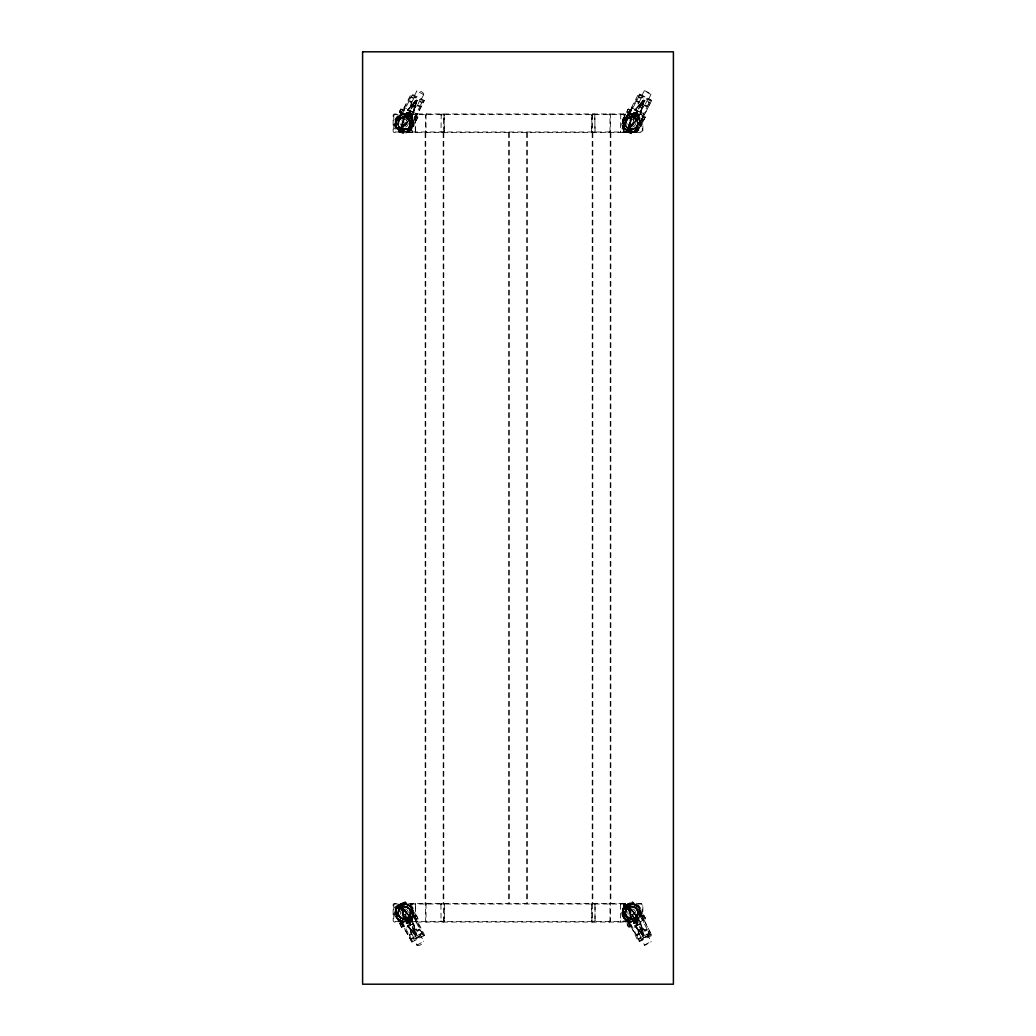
<?xml version="1.0" encoding="UTF-8"?>
<svg xmlns="http://www.w3.org/2000/svg" width="1036" height="1036" viewBox="0 0 1036 1036"><rect width="100%" height="100%" fill="white"/><g stroke="black" fill="none" stroke-linecap="round" stroke-linejoin="round"><path stroke-width="0.75" stroke-dasharray="5 3.75" d="M412.626 123.452C412.937 120.034 412.445 128.529 410.347 128.995C408.572 130.847 405.931 131.831 403.392 131.533C398.096 131.119 394.444 124.967 396.646 120.124M639.976 123.452C633.138 97.293 608.987 136.092 635.599 130.743C638.707 129.228 640.416 125.667 640.131 122.274C640.196 125.149 638.085 130.73 633.786 131.313C627.531 133.268 621.16 126.133 623.996 120.124M413.053 913.998C412.535 919.23 406.604 922.921 401.644 921.159A2.668 0.751 17.6 0 1 400.777 920.836C391.466 917.404 395.7 901.877 405.607 903.988M640.701 913.726C640.222 893.343 610.23 909.828 628.127 920.836A2.668 0.751 17.6 0 0 628.994 921.159C639.808 925.135 645.415 907.135 634.252 904.247C624.54 900.841 618.129 915.837 627.363 920.706M412.095 115.242L412.108 131.585M412.134 921.263L412.108 904.415M412.38 922.04L412.211 904.791M415.514 920.758L415.501 904.415M441.038 115.514L441.206 114.582M444.34 131.326L444.055 113.96M444.34 904.674L444.302 921.263M591.66 131.326L591.944 113.96M591.944 922.04L591.66 904.674M595.078 920.758L595.065 904.415M623.892 131.585L623.905 115.242M623.905 131.326L623.789 115.514A1.567 1.567 0 0 1 625.485 113.973M623.892 904.415L623.62 922.04M623.789 904.791L623.866 921.263M423.724 94.613L416.925 90.948M410.567 105.206L411.94 102.396L409.259 101.152M636.609 101.152L639.29 102.396C635.042 104.766 641.31 109.57 643.317 107.433M414.659 915.539L416.563 919.463L418.155 918.984L416.511 915.177L414.776 916.148M642.022 916.212L643.861 915.177L645.506 918.984L643.654 919.346M411.137 913.286L410.385 909.543L407.575 906.707M638.487 913.286L637.736 909.543L634.926 906.707M399.741 923.361L401.605 927.298L403.043 926.896L400.867 922.765L399.779 923.827M406.047 904.596C421.639 908.986 406.397 929.201 397.539 917.507C390.753 908.792 405.814 898.795 411.292 908.196M630.393 926.896C628.515 929.046 625.394 923.089 628.217 922.765M623.996 915.876C620.46 908.546 630.328 900.97 636.531 905.995C645.713 911.991 635.003 925.951 626.819 919.437M401.385 926.883L400.828 925.821M396.05 909.556C392.268 934.55 429.021 913.622 406.047 903.988M628.735 926.883L628.179 925.821M623.128 910.411C620.668 932.529 654.493 915.941 634.731 904.363M412.211 115.346L412.38 113.96M415.281 131.935L415.281 113.986M415.501 131.585L415.514 115.242M444.224 131.209L444.055 132.608M415.397 920.654L415.281 922.014M440.935 904.415L441.038 920.486M441.038 904.791L441.206 904.014M594.793 132.608L594.962 131.209M595.065 131.585L594.793 113.96M591.673 904.415L591.944 921.418M594.962 920.654L594.793 922.04M620.499 904.415L620.603 920.486M620.603 904.791L620.771 904.014M412.613 912.405L412.47 914.283M639.963 912.405L639.821 914.283M401.295 112.846L400.764 113.17C398.057 112.885 401.165 106.98 402.939 109.039L402.952 109.661M402.939 109.039L400.764 113.17M416.213 120.383L416.77 119.321M417.819 117.327L416.718 116.265M628.645 112.846L628.114 113.17C625.407 112.885 628.515 106.98 630.289 109.039L630.302 109.661M630.289 109.039L628.114 113.17M643.563 120.383L644.12 119.321M645.169 117.327L644.068 116.265M398.51 912.833L400.725 908.145M637.49 912.599L636.687 915.669L634.369 917.87M396.671 126.496L396.024 123.401L396.879 119.619L400.142 115.993L402.551 115.177L406.76 115.346L409.388 116.718L412.004 120.124L412.626 123.245L424.281 100.479L413.468 122.08C413.066 142.023 383.864 127.415 400.013 115.294M626.819 116.563L631.079 115.009L635.521 115.928L638.823 119.062L639.976 123.245L651.631 100.479L640.818 122.08C640.403 142.178 611.253 127.247 627.363 115.294M415.384 131.378L415.281 132.582M441.051 904.622L441.206 903.392M591.698 904.169L591.944 903.392M620.616 904.622L620.771 903.392M397.513 912.056L398.951 916.938M624.863 912.056L626.301 916.938M412.794 912.625C413.403 923.361 395.778 923.814 395.894 913.053C394.897 902.615 412.03 901.242 412.691 911.706M640.144 912.625C642.346 917.948 627.933 926.948 623.789 915.694C619.01 904.376 639.031 899.455 640.041 911.706M410.023 124.475C411.732 118.285 402.499 114.543 399.313 120.034M625.861 123.167L627.453 119.282M637.373 124.475L637.14 121.29L635.275 118.713M406.436 131.883C410.748 130.912 413.636 126.547 413.196 122.209M633.786 131.883L638.733 128.632L640.546 122.209M410.67 931.001C424.255 925.86 405.49 928.308 411.94 933.604L409.259 934.848M637.917 930.794L643.006 928.295M395.894 910.087C398.562 899.895 414.62 903.483 413.351 913.726M413.014 914.412L412.082 908.455L407.29 904.376M640.365 914.412L640.015 913.247M395.778 910.411L396.399 916.666L400.013 920.706M651.074 94.613L644.664 90.792M395.713 126.651L400.401 129.099L402.188 125.693L404.364 116.187L410.049 119.386L403.237 127.039L402.279 126.534A3.885 3.885 0 0 1 402.447 119.878A3.885 3.885 0 0 1 408.21 123.362A3.885 3.885 0 0 1 402.318 126.612L400.815 129.332L406.449 132.284M415.41 103.807L414.452 103.315L407.873 110.502L413.235 113.312L415.41 103.807L417.197 100.414L421.872 102.849M629.538 125.693L631.714 116.187L637.062 118.998L630.497 126.185L629.538 125.693L627.751 129.099L623.063 126.651M642.76 103.807L641.802 103.315L635.223 110.502L640.585 113.312L642.76 103.807L644.547 100.414L649.222 102.849M402.279 126.534L404.688 116.576L400.815 129.332M415.319 102.965L414.361 102.46L407.536 110.114L412.898 112.924L416.783 100.168L411.137 97.216M629.629 126.534L632.038 116.576L637.399 119.386L630.587 127.039L629.629 126.534A3.885 3.885 0 0 1 629.797 119.878A3.885 3.885 0 0 1 635.56 123.362A3.885 3.885 0 0 1 629.668 126.612L628.166 129.332L633.799 132.284M642.67 102.965L641.711 102.46L634.887 110.114L640.248 112.924L644.133 100.168L638.487 97.216M409.932 914.762C413.066 906.94 399.533 903.392 398.433 911.745C396.762 919.243 409.466 921.367 410.062 913.661A5.815 5.815 0 0 0 402.279 907.277A5.815 5.815 0 0 0 400.634 917.21A5.815 5.815 0 0 0 410.062 913.661M417.094 118.7L417.858 116.861M644.444 118.7L645.001 117.638M409.932 121.238L410.295 123.413A5.97 5.97 0 0 1 401.23 128.386L404.428 117.081M626.663 120.034C629.564 115.035 638.059 117.638 637.645 123.413A5.97 5.97 0 0 1 628.58 128.386L631.779 117.081M402.331 129.824L405.076 130.083M406.319 116.77L403.574 116.485M629.681 129.824L632.426 130.083M633.669 116.77L631.015 116.472M400.401 129.099L404.364 116.187M412.898 112.924L416.783 100.168M417.197 100.414L413.235 113.312M627.751 129.099L631.714 116.187M628.166 129.332L632.038 116.576M640.248 112.924L644.133 100.168M644.547 100.414L640.585 113.312M398.808 121.018C395.143 129.448 410.282 132.608 410.295 123.413A5.97 5.97 0 0 0 401.45 118.052A5.97 5.97 0 0 0 401.23 128.386M413.351 122.274L413.183 123.245L413.468 122.08M626.158 121.018C622.494 129.448 637.632 132.608 637.645 123.413A5.97 5.97 0 0 0 628.8 118.052A5.97 5.97 0 0 0 628.58 128.386M639.976 123.245L640.118 122.041M640.701 122.274L640.533 123.245L640.818 122.08M638.034 930.898L642.903 928.088M416.213 120.305L415.695 120.992L414.555 120.396M643.563 120.305L643.045 120.992L641.906 120.396M645.208 116.861L644.923 117.69M414.957 116.913L415.721 115.488M642.307 116.913L643.071 115.488M403.962 110.282L404.247 109.479M631.312 110.282L631.597 109.479M624.022 909.504C621.095 914.387 627.389 920.81 628.334 920.305M396.671 909.504L396.646 915.876M632.439 920.175L633.333 921.885L634.55 918.854L638.694 919.074L640.934 923.348L644.081 934.718L643.136 935.223L635.573 926.158L640.934 923.348M412.794 915.319C411.486 919.916 406.177 922.675 401.644 921.159M640.144 915.319C638.823 919.903 633.514 922.688 628.994 921.159M400.997 117.314L398.264 120.111L397.526 124.035M407.653 129.254L410.385 126.457L411.124 122.533M423.685 94.716C424.307 92.359 418.479 89.588 416.86 91.026M635.081 129.215L637.736 126.457L638.474 122.533M417.145 118.505L416.64 119.477M644.496 118.505L643.991 119.477M412.975 121.821L412.665 122.753M401.049 108.741L399.443 112.484M407.29 131.624C427.13 120.59 393.602 102.94 395.778 125.589L395.597 121.769L396.659 118.777L400.116 115.074L411.24 93.849L424.138 100.375M399.469 116.563L412.16 94.185M404.493 107.938L404.208 107.265M412.173 95.26L422.96 100.777L405.374 134.343L394.638 128.723L412.224 95.157M403.91 117.055L400.854 115.501L404.869 107.861L413.286 112.186M405.555 113.895L410.916 116.705L407.731 117.418L405.555 113.895L407.808 109.622L415.358 100.557L416.317 101.062L413.17 112.419L407.808 109.622M414.439 97.112L410.891 103.898L416.537 106.85L420.085 100.078L414.374 97.242M404.338 117.236L412.691 121.704L416.731 113.999L413.688 112.445M406.125 113.856L411.486 116.667L408.689 116.628L406.125 113.856L408.171 109.933L415.578 101.165L416.537 101.67L413.532 112.743L408.171 109.933M406.785 116.926L415.358 100.557M407.731 116.123L415.578 101.165M406.669 117.586C384.447 117.728 411.253 141.725 410.101 121.186C405.698 110.062 391.064 124.657 402.24 128.943L409.79 119.878C405.879 112.523 394.12 119.671 398.705 126.599C402.667 134.02 414.529 127.014 409.945 119.969L404.066 116.757L401.061 127.829L402.02 128.334L409.855 113.377L408.909 112.872L406.112 112.833L411.473 115.643L411.46 131.054L410.515 131.986M402.24 128.943L410.813 112.574L409.855 112.082L406.682 112.794L412.03 115.605L409.79 119.878M410.515 114.582C414.633 118.039 402.447 125.188 402.02 128.334M423.802 94.496L419.994 101.748L421.781 102.681M415.928 117.366L415.294 116.757M415.099 119.373L416.304 117.055M417.871 117.223L415.695 120.992M628.153 109.207L627.026 111.37M628.399 108.741L626.793 112.484M634.304 131.714C624.358 135.237 618.22 120.034 627.466 115.074L638.629 93.823L651.139 100.155M624.022 126.496L623.374 123.401L624.229 119.619L627.958 115.346L639.51 94.185M631.843 107.938L640.636 112.186M632.219 107.861L628.204 115.501L631.287 116.99M632.905 113.895L638.267 116.705L635.081 117.418L632.905 113.895L635.159 109.622L642.708 100.557L643.667 101.062L640.52 112.419L635.159 109.622M641.789 97.112L638.241 103.898L643.887 106.85L647.435 100.078L641.724 97.242M631.688 117.236L640.041 121.704L644.081 113.999L641.038 112.445M633.475 113.856L638.836 116.667L636.039 116.628L633.475 113.856L635.521 109.933L642.929 101.165L643.887 101.67L640.883 112.743L635.521 109.933M634.136 116.926L642.708 100.557M635.081 116.123L642.929 101.165M629.37 128.334L637.205 113.377L633.462 112.833L638.823 115.643L636.777 119.567L629.37 128.334L628.412 127.829L631.416 116.757L637.14 119.878L639.38 115.605L637.205 112.082L634.032 112.794L639.38 115.605M634.019 117.586C611.797 117.728 638.603 141.725 637.451 121.186C633.048 110.062 618.414 124.657 629.59 128.943L638.163 112.574M647.63 101.204L649.352 102.266L646.917 106.928L644.301 105.555M643.136 117.651L643.498 116.977M643.382 117.185L642.644 116.757M643.045 120.992L645.221 117.223M398.316 909.466L400.103 907.368M410.295 916.044L408.547 918.09M625.666 909.466L627.453 907.368M637.645 916.044L635.897 918.09M396.969 908.883L397.345 908.222M624.319 908.883L624.695 908.222M400.116 115.074C398.692 116.55 405.711 112.717 407.731 115.113M400.608 115.346L399.637 116.433L400.777 115.786M627.466 115.074L623.4 120.034L623.128 125.589M627.958 115.346L626.987 116.433L628.334 115.695M628.347 117.314L625.615 120.111L624.876 124.035M416.809 91.103L413.118 98.135L411.331 97.203M644.159 91.103L640.468 98.135L638.681 97.203M591.944 114.582L591.776 131.054M620.771 113.96L620.499 131.585M411.292 127.804L406.047 131.404M638.642 127.804L633.397 131.404M408.547 127.286L409.207 126.444M627.479 116.032L626.987 116.433M636.557 126.444L633.151 128.904M629.59 128.943L637.14 119.878M397.151 907.523L397.966 906.539A8.78 8.689 -27.7 0 1 402.862 903.975L404.144 903.858M624.501 907.523L625.317 906.539A8.78 8.689 -27.7 0 1 630.212 903.975L631.494 903.858M400.013 116.123L400.479 115.592L399.637 116.433M409.712 118.998L403.146 126.185L402.188 125.693M408.702 916.549L406.034 918.272M628.075 908.145C618.958 915.772 637.412 924.397 637.645 912.587C636.855 900.88 619.152 910.048 628.269 917.43M423.802 935.715L412.626 912.755M640.507 122.572L640.365 121.588A2.668 0.764 72.9 0 0 640.144 120.681L638.331 117.379L635.081 115.113L630.51 114.504L626.676 115.98L627.725 115.216M423.957 935.612L424.605 935.197L413.183 912.755L413.468 913.92M407.679 917.883C419.684 906.073 391.919 901.488 399.482 916.536C403.613 922.338 413.545 916.238 409.79 909.854C400.336 897.396 391.414 921.898 406.669 918.414M635.029 917.883C647.034 906.073 619.269 901.488 626.832 916.536C630.963 922.338 640.895 916.238 637.14 909.854C627.686 897.396 618.764 921.898 634.019 918.414M399.028 906.319L399.728 905.801M626.379 906.319L627.078 905.801M410.58 105.309L415.345 107.951L417.171 105.141L419.722 106.63M627.764 115.372L630.807 114.426L635.081 115.113M650.155 934.925L639.575 940.843L621.988 907.277L632.724 901.657L649.999 934.627M424.138 935.625L412.069 941.97M651.489 935.625L638.5 941.983M399.676 111.37L400.828 109.168M628.269 118.57L631.261 117.482L634.369 118.13M627.233 115.618L628.127 115.164M406.539 922.947L411.901 920.136L410.282 922.403L406.539 922.947L404.778 919.592L410.139 916.782L403.561 909.595L401.774 906.189L406.449 903.716M411.137 938.784L415.812 936.311L414.024 932.905L407.459 925.718L413.325 922.856L415.734 932.814L414.788 933.319L407.964 925.666L416.252 936.117L421.872 933.151M632.62 920.538L632.128 919.592L637.49 916.782L630.911 909.595L629.124 906.189L633.799 903.716M638.487 938.784L643.162 936.311L641.375 932.905L634.809 925.718L640.675 922.856L643.084 932.814L642.139 933.319L635.314 925.666L643.602 936.117L649.222 933.151M395.713 909.349L401.346 906.383L409.634 916.834L404.273 919.644L401.851 909.686L402.81 909.181L409.634 916.834M404.014 919.139L400.854 907.782L401.813 907.277L409.375 916.342L404.014 919.139L406.254 923.426L409.44 924.138L411.616 920.615L406.254 923.426M404.48 919.023L401.489 907.95L402.434 907.445L409.842 916.212L404.48 919.023L404.843 919.709M403.561 909.595L402.615 910.087L404.778 919.592M411.344 919.074L407.2 918.854L405.982 921.885L411.344 919.074L413.584 923.348L416.731 934.718L415.786 935.223L408.223 926.158M411.059 919.554L407.316 920.097L405.698 922.364L411.059 919.554L413.105 923.477L416.109 934.55L415.151 935.055L407.757 926.288L413.584 923.348M401.528 923.62L402.667 923.957M414.141 917.054L414.892 916.653M402.706 925.873L403.185 924.928M416.291 918.647L417.612 917.948L418.155 918.984M415.812 936.311L407.925 926.611L404.895 928.204L400.854 920.499L409.246 916.109M404.713 928.476L404.454 929.201M410.955 932.232L416.601 929.279M411.719 933.19L409.103 934.563L411.538 939.212L413.338 938.279M416.951 930.445L419.567 929.072L422.002 933.734L420.396 935.016M419.722 929.37L417.171 930.859L415.902 928.476M414.024 932.905L414.983 932.413L412.82 922.908M409.544 935.378L411.952 934.122M417.586 931.17L419.994 929.901M414.374 938.758L420.02 935.793M623.063 909.349L628.697 906.383L636.985 916.834L631.623 919.644L629.202 909.686L630.16 909.181L636.985 916.834M631.364 919.139L628.204 907.782L629.163 907.277L636.726 916.342L631.364 919.139L633.605 923.426L636.79 924.138L638.966 920.615L633.605 923.426M631.83 919.023L628.839 907.95L629.784 907.445L637.192 916.212L631.83 919.023L632.193 919.709M630.911 909.595L629.966 910.087L632.128 919.592M638.409 919.554L634.667 920.097L633.048 922.364L638.409 919.554L640.455 923.477L643.46 934.55L642.501 935.055L635.107 926.288L640.455 923.477M628.878 923.62L630.017 923.957M642.242 916.653L641.802 917.002M633.333 921.885L638.694 919.074M633.89 922.947L639.251 920.136L636.674 922.908L633.89 922.947L633.229 921.69M644.172 919.67C642.449 918.738 645.726 917.028 645.506 918.984M630.056 925.873L630.535 924.928M642.644 919.243L643.032 918.155M631.183 926.819L638.629 942.177M643.162 936.311L635.275 926.611L632.245 928.204L628.204 920.499L636.596 916.109M638.305 932.232L643.952 929.279M639.07 933.19L636.454 934.563L638.888 939.212L640.688 938.279M644.301 930.445L646.917 929.072M636.609 934.848L639.018 933.591M644.664 930.626L647.073 929.37M639.082 933.708L638.021 931.001M644.729 930.755L643.188 928.398M641.375 932.905L642.333 932.413L640.17 922.908M636.894 935.378L639.303 934.122M644.936 931.17L647.345 929.901M641.724 938.758L647.37 935.793M399.766 923.698L400.284 924.397L401.411 923.801M415.203 916.575L416.537 915.876L415.993 914.84M401.359 926.469L402.499 925.873M415.565 919.139L415.268 919.204M408.352 926.391L416.731 922.001L412.691 914.296L409.673 915.889L401.774 906.189M411.331 938.797L413.118 937.865L417.042 945.272M420.124 934.485L421.781 933.319M627.298 924.138L628.865 923.995M642.009 915.539C641.802 917.495 645.065 915.785 643.343 914.84M628.71 926.469L629.849 925.873M643.408 918.88L642.618 919.204M635.703 926.391L644.081 922.001L640.041 914.296L637.023 915.889L629.124 906.189M638.681 938.797L640.468 937.865L644.677 945.402L651.204 941.698M647.474 934.485L649.132 933.319M647.565 934.666L649.352 933.734L646.581 928.101M639.808 941.789L626.987 919.567M644.573 90.624L651.165 93.991L647.345 101.748L649.132 102.681M441.206 113.96L441.038 131.054M623.62 131.986L623.62 132.608M412.38 903.392L412.38 904.014M444.055 922.04L444.327 904.415M406.954 131.714L401.074 131.559L397.151 128.477M634.641 131.624C645.337 128.425 639.652 110.891 628.994 114.841M411.888 942.048L399.326 920.02L400.116 920.926M401.631 907.562C405.231 905.503 410.204 908.442 410.139 912.599M628.981 907.562L632.09 906.914L635.081 908.002M405.801 128.904L406.811 128.542M401.256 905.011L402.085 904.726M628.606 905.011L629.435 904.726M411.914 941.905L399.469 919.437M415.656 107.705L410.722 105.206M401.644 114.841C406.164 113.3 411.486 116.097 412.794 120.681A2.668 0.764 72.9 0 1 413.014 121.588L413.157 122.572M402.926 904.532L403.781 904.441M630.276 904.532L631.131 904.441M403.561 905.917L404.985 905.904M405.05 919.515L403.755 919.528M630.911 905.917L632.336 905.904M632.4 919.515L631.015 919.528M426.961 114.582L426.016 115.514L426.016 131.054L426.961 131.986M593.24 114.582L592.294 115.514L592.294 131.054L593.24 131.986M625.485 114.582L624.54 115.514L624.54 131.054L625.485 131.986M442.76 131.986L443.706 131.054L443.706 115.514L442.76 114.582M609.038 131.986L609.984 131.054L609.984 115.514L609.038 114.582M426.961 904.014L426.016 904.946L426.016 920.486L426.961 921.418M593.24 904.014L592.294 904.946L592.294 920.486L593.24 921.418M410.515 921.418L411.46 920.486L411.46 904.946L410.515 904.014M625.485 904.014L624.54 904.946L624.54 920.486L625.485 921.418M442.76 921.418L443.706 920.486L443.706 904.946L442.76 904.014M609.038 921.418L609.984 920.486L609.984 904.946L609.038 904.014M404.597 131.572L405.361 131.52M631.947 131.572L632.711 131.52M404.985 918.492L402.849 918.336M632.336 918.492L630.199 918.336M404.985 117.508L400.103 119.282L398.588 124.229M404.739 129.086L400.725 127.855L398.86 125.278M631.947 904.428L632.711 904.48M404.597 904.428L405.361 904.48M631.494 132.142L630.212 132.025A8.78 8.689 27.7 0 1 625.317 129.461L624.501 128.477M404.144 132.142L402.862 132.025A8.78 8.689 27.7 0 1 397.966 129.461L396.503 127.441M630.276 131.468L631.131 131.559M402.926 131.468L403.781 131.559M631.015 129.06L627.298 127.117M633.397 904.596L638.642 908.196M644.457 945.156L651.1 941.478M629.331 128.982C635.884 132.064 641.284 121.743 635.029 118.117M401.981 128.982C408.534 132.064 413.934 121.743 407.679 118.117M628.606 130.989L629.435 131.274M401.256 130.989L402.085 131.274M406.034 117.728L407.019 118.13M623.62 113.96L623.789 115.346M620.745 131.973L620.603 131.054M620.719 132.582L620.616 131.378M591.944 132.608L591.776 131.209M441.206 132.608L441.038 131.209M412.38 132.608L412.38 131.986M623.62 903.392L623.62 904.014M594.793 903.392L594.962 904.791M620.719 922.014L620.603 920.654M444.055 903.392L444.302 904.169M415.229 903.392L415.397 904.791M441.206 922.04L441.038 920.654M594.793 114.582L594.962 131.054M444.055 114.582L444.224 131.054M417.016 945.117L423.724 941.387M639.613 94.108L651.489 100.375M638.888 96.788L640.688 97.721M636.894 100.621L639.303 101.878M644.936 104.83L647.345 106.099M647.073 106.63L644.521 105.141L642.696 107.744L638.124 105.296M636.454 101.437L639.07 102.81M638.305 103.768L643.952 106.721M630.056 110.127L630.807 110.554M628.412 109.376L629.746 110.075M643.524 117.301L644.664 117.897M627.324 111.448L628.658 112.147M628.891 112.354L629.655 112.743M641.491 118.946L643.576 119.969M411.538 96.788L413.338 97.721M420.215 101.334L422.002 102.266L419.567 106.928L416.951 105.555M409.544 100.621L411.952 101.878M417.586 104.83L419.994 106.099M409.103 101.437L411.719 102.81M410.955 103.768L416.601 106.721M402.706 110.127L403.457 110.554M401.061 109.376L402.395 110.075M416.174 117.301L417.314 117.897M399.974 111.448L401.308 112.147M401.541 112.354L402.305 112.743M414.141 118.946L416.226 119.969M628.425 918.725L626.314 916.951M401.074 918.725L398.964 916.951M627.363 919.877L627.958 920.654M401.839 917.974L400.103 916.718M399.637 919.567L400.401 920.033M645.273 917.87L643.887 915.876M626.379 129.681L627.078 130.199M399.028 129.681L399.728 130.199M636.454 115.825L640.144 120.681M409.103 115.825L412.794 120.681M401.903 927.492L401.385 926.793M400.013 919.877L400.608 920.654M636.829 118.79L637.645 119.956M626.495 127.752L625.705 126.612M409.479 118.79L410.295 119.956M399.145 127.752L398.355 126.612M643.641 918.647L642.553 916.575M416.537 915.876L417.612 917.948M635.897 908.714L637.373 911.525M627.363 924.19L627.091 923.361M630.859 925.096L631.597 926.521M403.509 925.096L404.247 926.521M637.205 113.377L638.823 115.643M409.855 113.377L411.473 115.643M642.566 919.813L643.071 920.512M415.216 919.813L415.721 920.512M416.809 944.897C418.402 946.723 424.32 943.654 423.685 941.284M628.308 925.977L627.635 924.397M400.958 925.977L400.284 924.397M624.319 127.117L624.695 127.778M396.969 127.117L397.345 127.778M640.533 912.418L651.761 935.43L639.976 912.755M649.792 934.239L650.31 935.21M647.345 934.252L651.152 941.504M637.49 916.782L637.269 916.368M635.508 918.349L644.081 934.718M628.697 906.383L630.16 909.181M635.625 919.592L643.46 934.55M628.839 907.95L636.674 922.908M642.139 933.319L643.602 936.117M628.204 907.782L636.79 924.138M634.809 925.718L635.275 926.611M630.561 926.832L626.676 920.02L627.79 921.535M628.14 922.195L631.805 929.201M422.442 934.239L422.805 934.925M419.994 934.252L423.802 941.504M410.139 916.782L409.919 916.368M408.158 918.349L416.731 934.718M401.346 906.383L402.81 909.181M408.275 919.592L416.109 934.55M401.489 907.95L409.324 922.908M414.788 933.319L416.252 936.117M400.854 907.782L409.44 924.138M407.459 925.718L407.925 926.611M399.443 915.876L398.627 913.907M396.827 128.076C390.792 118.324 407.42 108.845 412.082 119.865C417.171 130.342 398.99 136.946 396.231 125.628M644.586 916.834L644.962 917.948M640.818 913.92L640.533 912.755M412.975 914.179L412.665 913.247M410.813 112.574L412.03 115.605M640.365 121.588L640.015 122.753M639.821 121.717L639.95 122.585M412.47 121.717L412.626 123.245M410.515 113.973A1.567 1.567 0 0 1 412.108 115.514L412.211 131.209M610.851 132.608L610.851 903.392M610.23 132.608L610.23 903.392M594.962 904.946L594.962 920.486M592.825 132.608L592.825 903.392M592.203 132.608L592.203 903.392M527.324 132.608L527.324 903.392M526.702 132.608L526.702 903.392M509.298 132.608L509.298 903.392M508.676 132.608L508.676 903.392M443.796 132.608L443.796 903.392M443.175 132.608L443.175 903.392M425.77 132.608L425.77 903.392M425.149 132.608L425.149 903.392M415.397 904.946L415.397 920.486M638.5 126.522A7.563 7.563 0 0 1 626.223 128.529M624.604 120.603A7.563 7.563 0 0 1 636.687 117.625M411.15 126.522A7.563 7.563 0 0 1 398.873 128.529M397.254 120.603A7.563 7.563 0 0 1 409.337 117.625M637.891 908.43A7.563 7.563 0 0 1 633.475 920.059M625.122 916.484A7.563 7.563 0 0 1 630.471 905.257M410.541 908.43A7.563 7.563 0 0 1 406.125 920.059M397.772 916.484A7.563 7.563 0 0 1 403.121 905.257M444.353 131.054A1.567 1.567 0 0 1 442.76 132.595M442.76 113.973A1.567 1.567 0 0 1 444.353 115.514M591.647 115.514A1.567 1.567 0 0 1 593.24 113.973M593.24 132.595A1.567 1.567 0 0 1 591.647 131.054M444.353 920.486A1.567 1.567 0 0 1 442.76 922.027M442.76 903.405A1.567 1.567 0 0 1 444.353 904.946M593.24 922.027A1.567 1.567 0 0 1 591.647 920.486M591.647 904.946A1.567 1.567 0 0 1 593.24 903.405M426.961 922.027A1.567 1.567 0 0 1 425.369 920.486L425.382 904.946A1.567 1.567 0 0 1 426.961 903.405M412.108 920.486A1.567 1.567 0 0 1 410.515 922.027M410.515 903.405A1.567 1.567 0 0 1 412.108 904.946M625.485 922.027A1.567 1.567 0 0 1 623.892 920.486M623.892 904.946A1.567 1.567 0 0 1 625.485 903.405M426.961 113.973A1.567 1.567 0 0 0 425.369 115.514L425.382 131.054A1.567 1.567 0 0 0 426.961 132.595M412.108 131.054A1.567 1.567 0 0 1 410.515 132.595M625.485 132.595A1.567 1.567 0 0 1 623.892 131.054M609.038 922.027A1.567 1.567 0 0 0 610.631 920.486L610.618 904.946A1.567 1.567 0 0 0 609.038 903.405M609.038 113.973A1.567 1.567 0 0 1 610.631 115.514L610.618 131.054A1.567 1.567 0 0 1 609.038 132.595M397.889 911.654C396.153 919.877 409.751 922.131 410.761 913.778C412.496 905.555 398.899 903.301 397.889 911.654M625.239 911.654C623.504 919.877 637.101 922.131 638.111 913.778C639.847 905.555 626.249 903.301 625.239 911.654M393.784 115.346L393.771 131.054L394.716 131.986L641.284 131.986L642.229 131.054L642.229 115.514L641.284 114.582L394.716 114.582L393.784 115.346M393.784 904.791L393.771 920.486L394.716 921.418L641.284 921.418L642.229 920.486L642.229 904.946L641.284 904.014L394.716 904.014L393.784 904.791M625.291 121.95C623.219 130.109 636.7 132.919 638.059 124.618C640.131 116.459 626.65 113.649 625.291 121.95M639.575 95.157L621.988 128.723L632.724 134.343L650.31 100.777L639.575 95.157M396.27 906.176L394.638 907.277L412.224 940.843L422.96 935.21L405.374 901.657L396.27 906.176M420.085 935.922L414.439 938.888L410.891 932.102L416.537 929.15L420.085 935.922M647.435 935.922L641.789 938.888L638.241 932.102L643.887 929.15L647.435 935.922M641.284 113.96L394.716 113.96A1.567 1.567 0 0 0 393.123 115.514L393.136 131.054A1.567 1.567 0 0 0 394.716 132.595L641.284 132.608A1.567 1.567 0 0 0 642.877 131.054L642.864 115.514A1.567 1.567 0 0 0 641.284 113.973M641.284 903.392L394.716 903.392A1.567 1.567 0 0 0 393.123 904.946L393.136 920.486A1.567 1.567 0 0 0 394.716 922.027L641.284 922.04A1.567 1.567 0 0 0 642.877 920.486L642.864 904.946A1.567 1.567 0 0 0 641.284 903.405M630.704 124.877A1.865 1.865 0 0 0 633.54 123.323A1.865 1.865 0 0 0 630.782 121.652A1.865 1.865 0 0 0 630.704 124.877M630.289 125.162A2.331 2.331 0 0 0 633.993 123.543A2.331 2.331 0 0 0 630.743 121.147A2.331 2.331 0 0 0 630.289 125.162M627.79 128.529A6.527 6.527 0 0 0 638.163 124.022A6.527 6.527 0 0 0 629.072 117.301A6.527 6.527 0 0 0 627.79 128.529M628.658 128.257A5.815 5.815 0 0 0 637.49 123.401A5.815 5.815 0 0 0 628.878 118.182A5.815 5.815 0 0 0 628.658 128.257M626.417 131.727A9.946 9.946 0 0 0 641.621 123.621A9.946 9.946 0 0 0 627 114.504A9.946 9.946 0 0 0 626.417 131.727M625.886 130.73A9.428 9.428 0 0 0 641.012 124.579A9.428 9.428 0 0 0 628.127 114.543A9.428 9.428 0 0 0 625.886 130.73M628.166 128.917A6.63 6.63 0 0 0 638.305 123.504A6.63 6.63 0 0 0 628.554 117.431A6.63 6.63 0 0 0 628.166 128.917M627.324 130.458A8.392 8.392 0 0 0 640.067 123.452A8.392 8.392 0 0 0 627.635 115.928A8.392 8.392 0 0 0 627.324 130.458M403.354 124.877A1.865 1.865 0 0 0 406.19 123.323A1.865 1.865 0 0 0 403.431 121.652A1.865 1.865 0 0 0 403.354 124.877M402.939 125.162A2.331 2.331 0 0 0 406.643 123.543A2.331 2.331 0 0 0 403.392 121.147A2.331 2.331 0 0 0 402.939 125.162M400.44 128.529A6.527 6.527 0 0 0 410.813 124.022A6.527 6.527 0 0 0 401.722 117.301A6.527 6.527 0 0 0 400.44 128.529M401.308 128.257A5.815 5.815 0 0 0 410.139 123.401A5.815 5.815 0 0 0 401.528 118.182A5.815 5.815 0 0 0 401.308 128.257M399.067 131.727A9.946 9.946 0 0 0 414.27 123.621A9.946 9.946 0 0 0 399.65 114.504A9.946 9.946 0 0 0 399.067 131.727M398.536 130.73A9.428 9.428 0 0 0 413.662 124.579A9.428 9.428 0 0 0 400.777 114.543A9.428 9.428 0 0 0 398.536 130.73M400.815 128.917A6.63 6.63 0 0 0 410.955 123.504A6.63 6.63 0 0 0 401.204 117.431A6.63 6.63 0 0 0 400.815 128.917M399.974 130.458A8.392 8.392 0 0 0 412.716 123.452A8.392 8.392 0 0 0 400.284 115.928A8.392 8.392 0 0 0 399.974 130.458M630.497 914.153A1.865 1.865 0 0 0 633.514 913.027A1.865 1.865 0 0 0 631.015 910.968A1.865 1.865 0 0 0 630.497 914.153M630.367 914.646A2.331 2.331 0 0 0 634.006 912.884A2.331 2.331 0 0 0 630.652 910.618A2.331 2.331 0 0 0 630.367 914.646M628.01 918.116A6.527 6.527 0 0 0 638.189 913.182A6.527 6.527 0 0 0 628.826 906.85A6.527 6.527 0 0 0 628.01 918.116M627.984 917.21A5.815 5.815 0 0 0 637.412 913.661A5.815 5.815 0 0 0 629.629 907.277A5.815 5.815 0 0 0 627.984 917.21M625.744 920.693A9.946 9.946 0 0 0 641.556 913.869A9.946 9.946 0 0 0 627.725 903.586A9.946 9.946 0 0 0 625.744 920.693M626.832 920.81A9.428 9.428 0 0 0 641.103 912.858A9.428 9.428 0 0 0 627.091 904.48A9.428 9.428 0 0 0 626.832 920.81M628.036 918.272A6.63 6.63 0 0 0 638.305 913.092A6.63 6.63 0 0 0 628.684 906.798A6.63 6.63 0 0 0 628.036 918.272M629.215 915.72A3.885 3.885 0 0 0 635.508 913.351A3.885 3.885 0 0 0 630.302 909.077A3.885 3.885 0 0 0 629.215 915.72M627.894 917.326A5.97 5.97 0 0 0 637.567 913.687A5.97 5.97 0 0 0 629.577 907.135A5.97 5.97 0 0 0 627.894 917.326M626.404 919.126A8.301 8.301 0 0 0 639.86 914.076A8.301 8.301 0 0 0 628.761 904.946A8.301 8.301 0 0 0 626.404 919.126M403.146 914.153A1.865 1.865 0 0 0 406.164 913.027A1.865 1.865 0 0 0 403.664 910.968A1.865 1.865 0 0 0 403.146 914.153M403.017 914.646A2.331 2.331 0 0 0 406.656 912.884A2.331 2.331 0 0 0 403.302 910.618A2.331 2.331 0 0 0 403.017 914.646M400.66 918.116A6.527 6.527 0 0 0 410.839 913.182A6.527 6.527 0 0 0 401.476 906.85A6.527 6.527 0 0 0 400.66 918.116M398.394 920.693A9.946 9.946 0 0 0 414.206 913.869A9.946 9.946 0 0 0 400.375 903.586A9.946 9.946 0 0 0 398.394 920.693M399.482 920.81A9.428 9.428 0 0 0 413.752 912.858A9.428 9.428 0 0 0 399.741 904.48A9.428 9.428 0 0 0 399.482 920.81M400.686 918.272A6.63 6.63 0 0 0 410.955 913.092A6.63 6.63 0 0 0 401.333 906.798A6.63 6.63 0 0 0 400.686 918.272M401.864 915.72A3.885 3.885 0 0 0 408.158 913.351A3.885 3.885 0 0 0 402.952 909.077A3.885 3.885 0 0 0 401.864 915.72M400.543 917.326A5.97 5.97 0 0 0 410.217 913.687A5.97 5.97 0 0 0 402.227 907.135A5.97 5.97 0 0 0 400.543 917.326M399.054 919.126A8.301 8.301 0 0 0 412.509 914.076A8.301 8.301 0 0 0 401.411 904.946A8.301 8.301 0 0 0 399.054 919.126"/><path stroke-width="1.5" d="M362.6 51.8L362.6 984.2L673.4 984.2L673.4 51.8L362.6 51.8"/></g></svg>
